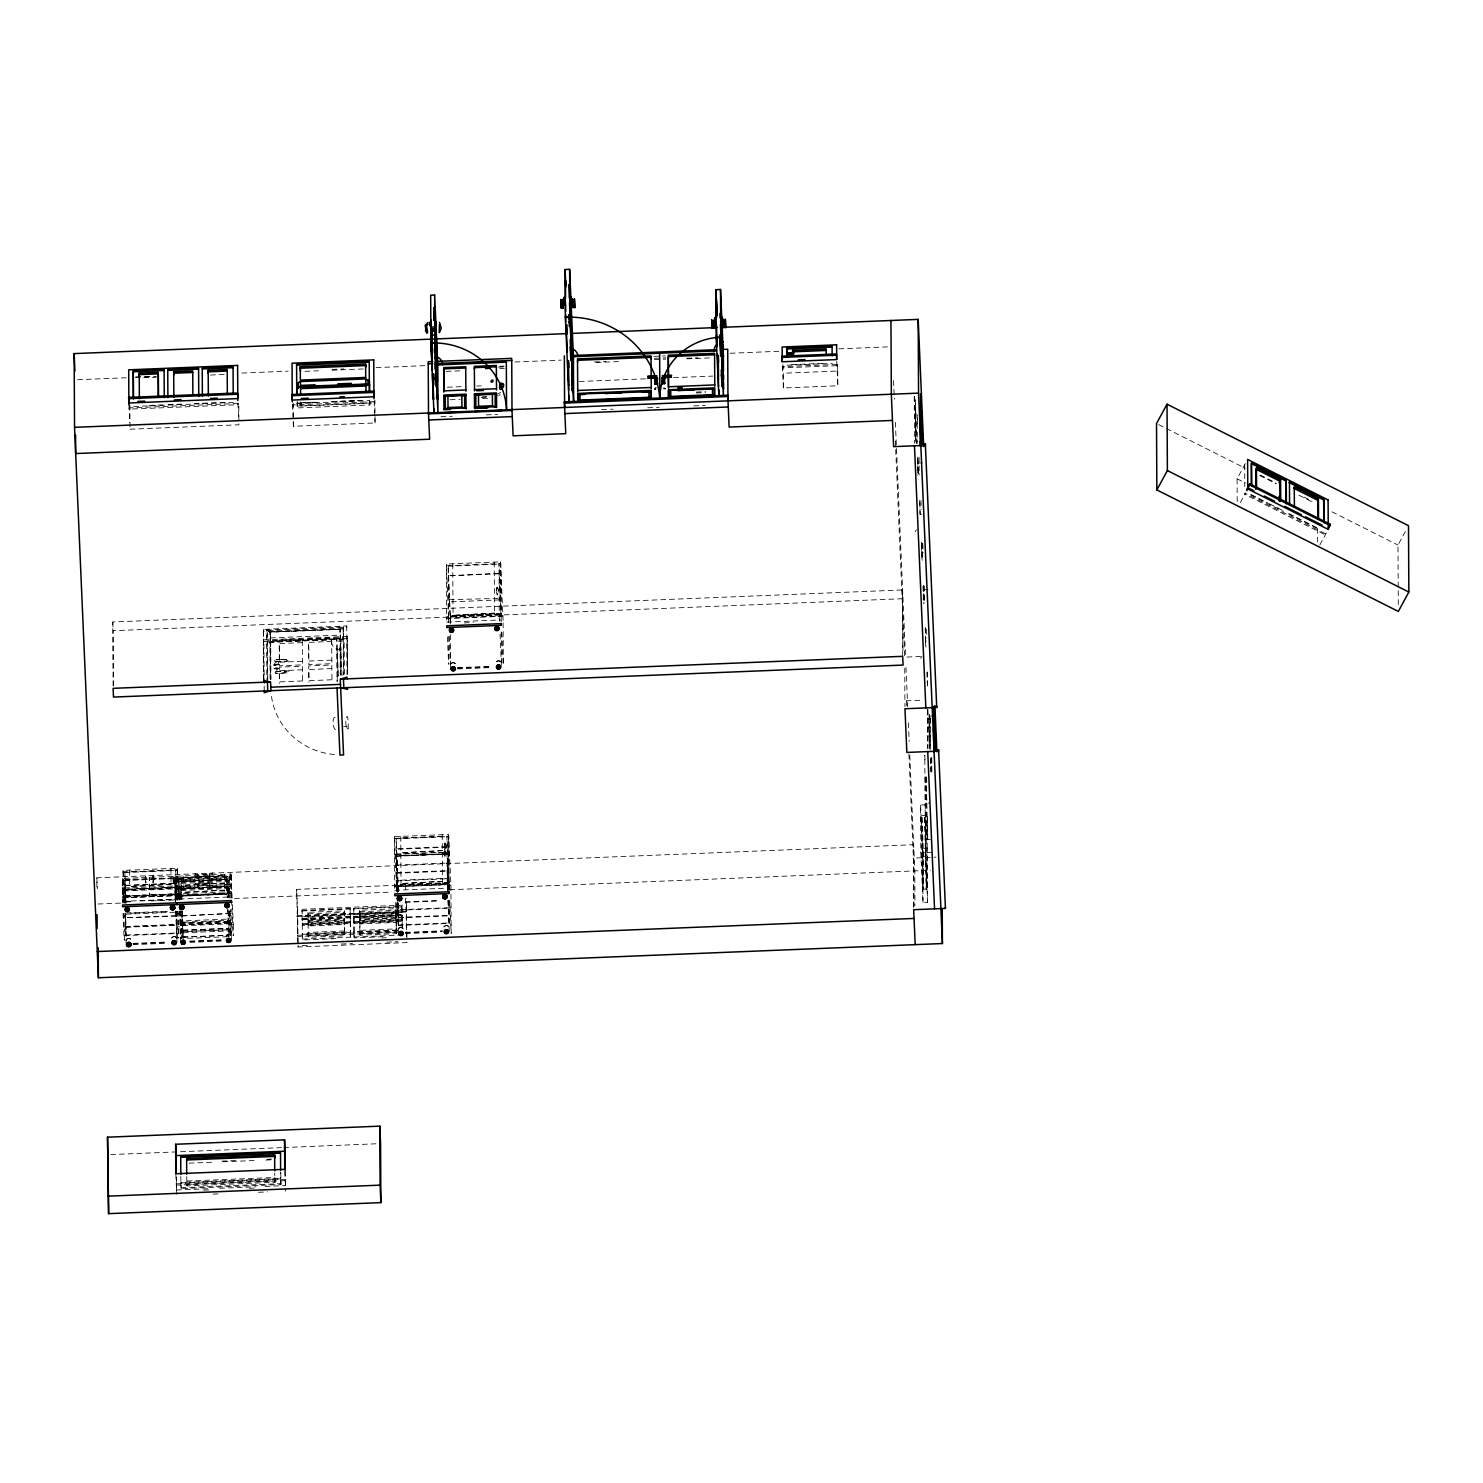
<?xml version="1.0" encoding="UTF-8"?>
<svg xmlns="http://www.w3.org/2000/svg" width="1483" height="1483" viewBox="0 0 1483 1483"><rect width="100%" height="100%" fill="white"/><g stroke="black" fill="none" stroke-linecap="round" stroke-linejoin="round"><path stroke-width="0.75" stroke-dasharray="5 3.75" d="M348.227 728.728C348.505 703.906 343.759 724.056 346.855 727.356M173.066 876.861C179.054 880.642 169.173 885.889 174.16 876.805M173.085 881.477L174.086 880.958L173.771 883.887M496.434 587.342C502.422 591.142 492.541 596.388 497.509 587.305M496.453 591.977C498.51 600.837 496.342 587.991 496.99 588.195M444.344 843.104C450.35 846.886 440.451 852.132 445.438 843.048M444.362 847.72L444.9 843.957M444.381 850.741C450.35 854.301 440.581 859.955 445.475 850.704M444.418 855.357L445.456 854.56M273.892 664.625C287.702 662.604 267.885 668.091 275.801 664.199M273.91 665.051L278.415 664.773M274.967 661.399C286.052 661.529 267.515 668.963 276.987 661.362M275.226 664.495L278.359 664.44M274.04 668.889C279.546 665.07 277.97 671.873 274.058 668.555M275.393 668.833L277.21 668.759L276.45 672.114L275.393 668.833L277.21 668.796M275.449 671.929C309.113 667.795 267.978 677.694 276.264 671.577M277.395 671.706L276.431 671.577L286.961 671.28M663.624 387.842L665.441 388.75M1237.193 501.495L1237.082 478.805L1245.498 463.308M1240.381 502.496L1245.646 492.801M1319.833 544.928L1327.322 531.136M1398.284 604.563L1397.987 545.058L1405.346 531.489M500.624 392.42L498.344 393.737M915.122 531.674L916.346 529.82M920.609 658.359L921.833 656.506M145.186 879.085L145.501 876.027L145.89 883.108L145.074 876.62L145.872 878.956M152.712 878.789L153.027 875.73L153.62 878.752M152.73 882.719L153.509 876.156L153.639 882.682M173.363 883.72L173.4 877.732L174.03 881.013M197.536 874.358L198.296 879.827L197.925 874.154M197.832 877.176L198.5 877.046M197.536 884.035L198.11 886.945L198.37 884.072M210.123 876.583C208.899 866.294 209.9 886.649 209.678 876.713M209.214 883.627L209.715 886.463L209.993 883.59M445.363 844.049L445.048 850.148M444.548 851.798L445.085 857.786L445.401 851.705M339.106 651.241L340.793 649.776L339.273 648.145M343.815 674.95L343.574 626.975L340.46 629.274L269.85 632.129L266.606 630.09L266.866 680.363M445.252 846.96L444.585 850.037M173.196 880.995L174.178 881.421M500.605 394.83L498.492 395.219M663.457 388.657L665.478 388.472M344.093 639.21L267.144 642.324L344.093 639.21L344.297 675.766M275.968 661.678C307.241 661.993 267.014 656.635 275.819 661.64M287.016 672.856L276.487 673.467M182.798 937.923L183.836 938.016M228.178 936.088L229.216 936.181M348.023 728.932L346.948 728.765M654.392 388.954L656.227 388.972M343.648 726.67L346.818 726.448L346.874 727.708M654.411 389.195L655.634 388.806M275.986 661.678L286.516 661.066M135.713 376.904L142.331 376.626M144.537 376.552L151.136 376.274M77.598 379.722L126.185 377.757M135.454 377.368L142.387 377.09M144.704 376.997L156.271 376.534M241.877 373.067L288.165 371.176M332.118 369.397L343.685 368.933M376.089 367.617L426.993 365.559M514.916 361.982L561.204 360.109M653.743 356.365L665.329 355.883M730.118 353.269L778.705 351.286M838.859 348.857L887.446 346.892M143.629 377.739L156.345 377.22M210.493 375.032L225.305 374.42M304.997 371.325L318.511 370.769M332.025 370.231L363.576 368.952M654.337 358.33L665.848 357.866M594.479 361.982L605.991 361.518M654.355 359.553L665.867 359.09M686.592 358.256L698.104 357.792M499.678 366.282L504.22 366.097M596.092 362.501L621.358 361.481M686.981 358.83L712.433 357.792M498.473 367.117L505.24 366.857M499.771 368.544L504.313 368.359M446.068 371.399L461.473 370.769M791.533 364.633L823.306 363.335M787.028 365.244L832.408 363.409M579.278 381.502L646.013 378.795M673.616 377.683L712.73 376.089M837.747 371.028L837.821 385.765L783.376 387.99L783.284 373.234L837.747 371.028L837.357 362.297M447.403 387.23L463.197 386.581M476.729 386.025L481.252 385.858M149.079 405.415L164.502 404.803M168.135 404.655L181.352 404.118M194.588 403.58L198.982 403.395M202.615 403.246L226.862 402.264M133.655 406.49L164.52 405.23M168.154 405.081L199 403.839M202.633 403.691L233.498 402.431M314.229 402.227L300.715 402.783L300.845 406.045L366.19 403.395L366.06 400.132M332.248 401.504L359.294 400.391M317.436 402.282L297.026 403.116L297.23 407.918L369.842 404.97L369.805 400.577M331.061 401.726L362.816 400.447M297.045 403.543L369.638 400.614M482.364 396.832L486.665 396.665M481.196 397.388L490.039 397.036M450.091 399.761L460.027 399.353M482.642 398.426L488.611 398.186M696.25 392.105L705.63 391.568M696.417 392.976L705.667 392.606M601.635 409.642L613.146 409.178M647.7 407.769L659.212 407.306M693.747 405.897L705.259 405.434M130.003 429.217L238.911 424.805L238.8 402.69M440.933 416.723L452.278 416.26M486.313 414.888L497.658 414.424M292.448 404.451L293.393 426.288L375.069 422.97L374.939 399.928M922.593 462.9L918.051 463.085L918.107 474.504M921.814 514.267L919.998 514.341L919.923 500.791M500.587 561.853L500.939 616.372L446.624 618.615L446.402 564.059L500.587 561.853L503.089 620.58M448.163 566.191L498.992 564.133M499.104 573.736L448.274 575.812L499.104 573.254L501.198 621.878M449.256 599.651L500.123 598.409L500.16 599.855L449.349 601.913L449.256 599.799L449.349 601.876M113.116 686.054L112.782 621.97L902.35 589.956L903.017 653.632M928.08 589.585L923.538 589.771L923.612 603.47M501.143 613.517L450.331 615.593L450.387 623.268M450.331 616.075L501.143 614.018M450.35 616.372L501.18 614.314M500.865 614.629L446.68 616.835L446.828 623.175M113.431 685.628L113.153 630.72L902.721 598.706M448.645 622.786L448.626 618.189L450.424 618.114L448.163 565.709L448.441 618.541M503.071 615.983L501.254 616.057L498.992 563.633L499.27 616.483M263.696 680.493L263.436 629.367L346.744 625.974L346.818 627.735L263.511 631.109L263.77 682.236M446.772 622.119L501.235 619.913M266.606 630.09L343.574 626.975M464.235 622.897L473.466 622.508M267.403 682.087L267.144 631.943L343.203 628.866L343.574 637.597L267.515 640.675L267.719 679.418M270.555 637.912L340.256 635.095L340.46 675.414M264.178 683.83L263.881 639.84L347.189 636.467L347.467 673.783M347.282 638.209L263.955 641.583L263.881 639.84M270.907 679.492L270.703 641.416L340.404 638.58M302.384 642.621L279.342 643.566L279.453 665.811L302.513 664.866L302.235 639.043L279.175 639.989L279.305 662.234L302.347 661.288M331.803 641.435L308.742 642.38L308.853 664.625L331.914 663.68L331.636 637.857L308.594 638.784L308.705 661.029L331.747 660.102M338.143 641.138L342.684 640.953M925.689 645.476L925.485 641.027L927.301 640.953M302.532 669.797L279.471 670.724L279.546 683.366M331.932 668.592L308.89 669.537L308.946 682.18M457.524 667.665L492.189 666.256M457.524 668.147L492.189 666.738M457.561 668.944L492.208 667.535M302.458 680.957L279.397 681.883L279.323 667.146L302.384 666.201L302.606 682.44M331.858 679.77L308.798 680.697L308.724 665.941L331.784 665.014L332.007 681.235M906.966 657.043L920.572 656.487M926.838 672.188L927.524 687.778L929.322 687.704M906.576 700.81L906.78 705.445L906.576 700.81L922.463 700.18M335.659 729.432C332.971 729.636 331.543 716.419 335.418 717.346M933.919 715.955L929.378 716.141L929.544 747.784M927.542 902.294L925.392 852.799L925.132 804.861L920.591 805.047L920.85 852.966L923.001 902.48L927.542 902.294L927.283 854.375L925.058 803.211L929.6 803.026M449.052 884.591L394.608 886.797L394.404 836.653L448.589 834.466L450.925 885.091L451.184 933.511L449.738 900.144M394.348 838.377L448.811 836.171L449.071 890.338M396.165 838.785L446.995 836.727M447.106 847.201L396.295 849.258L398.13 891.672M394.497 854.282L448.682 852.076L448.756 853.837L394.571 856.099L394.497 854.282L448.682 852.15L448.756 853.911M396.258 856.247L447.087 854.189M177.311 868.222L177.608 887.613L123.163 889.819L123.126 870.41L177.311 868.222L178.794 899.996M123.07 872.134L177.515 869.909L123.2 872.152M926.152 777.185L927.728 839.471L930.453 839.359M124.887 872.542L175.717 870.484M396.369 865.108L447.199 863.05L448.367 890.338M96.914 887.019L96.858 877.806L913.658 844.698L913.991 906.91M195.218 874.636L195.181 873.598L195.218 874.655L212.273 873.95L212.236 872.912L212.273 873.95M230.94 874.006L231.107 893.378L122.477 897.79L122.385 880.161L231.144 875.712L231.237 893.415L122.347 897.827L122.31 878.418L230.94 874.006L231.014 875.767M195.2 876.379L212.254 875.712M183.15 877.825L224.6 875.619L183.113 877.306L183.15 878.566M124.071 880.55L174.883 878.492L175.272 887.223L124.442 889.281L175.791 887.205L176.366 900.107M178.516 878.344L229.346 876.286M228.16 876.62L228.178 878.956L179.703 880.921L179.703 878.585L228.16 876.62L228.975 897.345M176.774 879.734L230.959 877.454L231.033 879.271M181.111 879.827L226.862 877.973M176.848 881.477L231.033 879.197M396.406 872.727L447.236 870.669L448.107 890.764M396.424 873.227L447.236 871.17M181.13 882.163L226.862 880.309M176.514 899.05L175.847 883.201L125.017 885.277L125.962 907.207M920.85 852.966L925.392 852.799M931.75 852.54L927.209 852.725L927.023 818.486M181.13 883.349L226.88 881.495M125.017 885.759L175.847 883.201M195.218 883.33L212.31 883.034L195.274 884.387L195.218 883.33L195.274 884.387M923.001 902.48L922.741 854.56L927.283 854.375M921.184 856.358L925.726 856.173L925.503 815.502L920.98 815.687L922.611 889.262L927.153 889.077L926.931 848.406L922.389 848.591L922.611 889.262M176.811 886.815L230.996 884.554L231.07 886.371L176.885 888.558M179.74 888.002L228.215 886.037L228.178 880.123L179.721 882.088L180.24 899.495M913.658 907.448L913.398 858.082L936.088 857.155M176.885 888.484L231.07 886.296M124.183 890.894L175.013 888.836M181.167 889.262L226.899 887.409M396.462 880.846L447.273 878.789M181.167 890.449L226.918 888.595M448.997 882.626L398.167 884.684L398.241 892.395M448.848 882.811L394.663 884.999L394.83 892.043M125.907 896.214L176.737 894.156M405.601 898.476L407.009 942.576L298.102 946.988L296.637 889.374L448.997 883.126M125.944 896.511L176.774 894.453M398.204 885.481L449.034 883.423M124.146 897.271L174.975 895.213L175.254 901.831M178.609 895.065L229.42 893.007L229.624 897.938M396.424 886.222L447.236 884.165L447.532 890.801M394.738 886.741L448.923 884.554L448.589 834.466M176.848 896.195L178.664 896.121M181.871 899.254L181.056 878.529L181.204 896.14L226.936 894.138L226.806 876.675L227.696 897.363M396.424 886.723L396.165 838.303L398.278 887.223L396.48 887.297L396.499 891.913M449.108 885.166L450.925 885.091M181.204 896.14L226.936 894.286M122.496 901.33L176.94 899.124M179.221 899.032L231.404 896.918M394.756 890.282L449.201 888.076M125.944 901.46L130.56 901.275M139.81 900.904L176.755 899.402M130.56 901.775L125.944 901.961L124.998 879.53L175.81 877.973M151.359 900.923L176.774 899.903M98.008 904.018L125.777 902.887M234.518 898.494L391.864 892.099M449.701 889.763L930.675 870.261M125.999 912.935L167.579 911.248M130.615 913.231L167.579 911.748M405.193 901.868L439.858 900.459M405.193 902.35L439.858 900.941M126.036 914.214L176.866 912.156M124.294 916.031L126.111 915.956M176.94 913.899L178.757 913.825M302.05 910.525L350.136 908.56L350.414 914.677L302.31 916.642L302.05 910.525L302.439 939.981L302.161 933.864L350.266 931.917L350.526 938.035L350.377 913.806L302.272 915.753M401.93 914.77L353.844 916.716L353.77 908.412L401.874 906.465L402.19 920.461L354.085 922.407L402.153 920.554M176.514 916.142L125.684 917.717L176.514 915.66L176.903 924.891L126.074 926.949M302.069 910.951L350.173 909.005M353.788 908.857L401.893 906.91M308.075 922.686L344.39 921.221L344.594 935.81L308.279 937.275L307.963 912.305L344.278 910.84L344.482 915.641L308.001 916.976L308.223 925.967L344.519 924.502L344.278 910.84M359.794 916.42L359.702 910.21L395.998 908.745L396.239 918.218L359.943 919.682L359.85 913.491M449.127 907.707L398.315 909.765L398.019 903.073M308.038 913.843L344.334 912.379L344.501 920.313L308.204 921.796M359.776 911.748L396.072 910.265M398.315 910.247L449.127 908.189L448.848 900.997M297.916 942.632L297.768 915.586L406.676 911.174L406.101 898.068M402.097 911.711L354.011 913.658L354.159 937.886L386.229 936.589M296.767 916.42L405.675 912.008M402.134 912.583L354.048 914.529L353.77 908.412M396.221 913.547L359.72 914.881L359.961 923.872L396.258 922.407M302.106 918.83L350.21 916.865L350.136 908.56M302.087 919.367L350.192 917.421L350.285 932.362L302.18 934.309M180.537 924.743L231.348 922.686M302.106 919.812L350.21 917.847M353.844 917.699L401.949 915.753M126.111 927.246L176.922 925.188M180.555 925.04L231.385 922.964M308.13 920.257L344.445 918.793M359.868 918.162L396.165 916.698M230.069 923.816L230.106 929.73L181.649 931.695L181.612 925.781L230.069 923.816L229.476 910.024M308.019 921.165L344.316 919.682L344.594 935.81M396.054 917.588L359.757 919.071L359.868 931.899M398.352 917.384L449.164 915.326M124.424 940.129L124.368 929.062L126.185 928.988L125.499 913.417M177.07 937.979L176.996 926.931L180.629 926.782L179.962 911.211M232.405 904.63L233.276 924.651L231.459 924.725L230.792 909.153M359.813 920.591L396.109 919.126M302.31 923.631L350.414 921.684M354.048 921.536L402.153 919.571M350.451 922.556L302.347 924.502L350.414 922.667M182.947 930.175L228.679 928.321M182.947 930.323L228.679 928.469M397.444 930.453L353.918 932.214L353.825 917.273L401.93 915.326L402.19 921.444L354.085 923.39L353.825 916.29L401.912 914.344L402.19 920.461M182.947 931.509L228.697 929.656M126.111 935.05L176.94 932.992M180.481 910.988L181.686 938.572L181.649 932.863L230.106 930.898L229.216 910.21M398.389 925.003L449.219 922.945M182.984 937.052L228.716 935.198M182.984 937.2L228.716 935.347M344.371 930.99L308.075 932.473L308.279 937.275M187.618 938.331L228.771 936.663L228.642 919.052L182.891 920.906L183.039 938.517L181.834 910.933M397.425 930.008L353.899 931.769L354.159 937.886M297.638 935.272L397.463 931.231M308.223 935.736L344.519 934.271M359.943 933.641L396.258 932.177M133.099 943.373L167.746 941.965M189.861 941.075L224.508 939.666M397.481 932.455L297.638 936.514L297.508 909.468L406.398 905.056L406.805 936.978M405.36 932.344L442.323 930.842M133.099 943.874L167.746 942.465M189.861 941.575L224.508 940.166M405.36 932.826L442.323 931.324M396.313 933.697L396.109 928.896L359.813 930.379L360.017 935.18L396.313 933.697L395.998 908.745M133.136 944.652L167.783 943.244M189.898 942.354L224.545 940.945M405.397 933.623L440.043 932.214M302.402 939.11L350.489 937.163M354.122 937.015L402.227 935.069M304.719 939.888L339.088 938.498M381.854 937.998L386.396 937.812M307.166 945.394L298.083 945.765L298.102 946.988M341.201 944.022L352.546 943.559M386.581 942.187L397.926 941.724M110.613 1154.571L281.344 1147.638M283.661 1147.545L375.959 1143.801M221.801 1161.115L237.688 1160.485M267.181 1159.28L271.723 1159.094M189.083 1163.173L211.661 1162.264M222.951 1161.801L256.8 1160.429M265.828 1160.058L272.612 1159.78M180.852 1182.915L280.676 1178.855L280.639 1171.978M176.31 1183.879L285.199 1179.467M186.877 1184.342L274.911 1180.783M285.218 1180.69L176.31 1185.121L176.273 1177.354M274.985 1182.303L274.781 1177.502L186.747 1181.08L186.951 1185.881L274.985 1182.303L274.744 1172.979M181.056 1187.716L280.899 1183.656M280.936 1184.546L280.658 1178.429L180.833 1182.47L181.093 1188.587L280.936 1184.546L280.825 1170.754M176.57 1189.996L210.605 1188.625M219.669 1188.254L255.984 1186.789M265.049 1186.419L285.478 1185.584M203.801 1190.126L210.605 1189.848M249.181 1188.291L255.984 1188.013M213.07 1194.13L219.873 1193.852M258.45 1192.276L267.515 1191.924M656.246 387.601L655.189 387.434M1260.179 474.986L1276.27 483.087M1304.039 497.065L1312.084 501.106M1158.575 424.601L1245.257 468.22M1259.697 475.487L1276.214 483.792M1298.923 495.211L1313.363 502.477M1331.938 511.82L1397.987 545.058M1237.082 478.805L1245.331 482.957M1251.059 494.562L1267.353 502.756M1269.392 503.775L1283.648 510.949M1288.894 513.6L1319.444 528.949M1250.855 494.951L1283.425 511.338M1288.69 513.989L1319.221 529.338M496.527 588.343L496.657 591.142M445.475 846.849L444.529 847.294L445.456 847.683M445.512 854.505L444.511 854.875M917.625 423.675L917.236 414.777L917.217 441.971M920.943 500.383L921.332 509.281M922.815 543.686L923.205 552.584M926.523 629.293L926.912 638.191M930.582 722.684L930.286 716.104L930.471 750.009M929.396 714.509L930.805 749.063M917.124 443.769L915.308 399.743L915.53 443.102M917.866 458.562L918.552 474.393M919.59 500.438L920.257 516.01M921.481 542.259L922.278 560.352M923.353 585.247L924.131 603.34M925.207 628.217L925.948 647.144M917.643 459.897L918.311 475.487M921.351 545.503L922.018 561.093M923.13 586.582L923.798 602.172M930.601 758.981L931.176 772.142M914.307 396.48L916.29 443.547M927.857 709.226L929.526 748.989M926.56 776.851L926.838 783.432M925.003 759.778L924.799 755.273L925.058 803.211M925.781 777.778L926.856 802.544M925.652 776.888L926.819 839.508M925.726 856.173L927.153 889.077M920.591 805.047L922.741 854.56M893.545 380.612L894.36 399.112M895.361 422.247L905.483 655.82M905.983 667.387L907.689 706.705M908.375 722.888L909.19 741.389M909.783 755.273L914.789 870.91L914.974 905.464M895.324 441.007L904.686 657.136M908.894 754.013L913.398 858.082M836.764 361.481L837.821 385.765M782.913 364.503L783.284 373.234M782.431 366.134L783.376 387.99M664.885 388.045L664.959 389.343M655.097 388.435L655.152 389.751M501.773 632.37L503.145 664.273M499.456 621.043L499.252 616.001L448.441 618.059L448.645 623.101M500.049 634.131L501.439 666.627M448.274 575.311L450.369 623.935M446.402 564.059L446.476 565.802M448.626 618.189L446.346 565.764L500.791 563.559L501.217 621.21M449.219 636.188L450.61 668.685M447.421 636.856L448.608 664.199M449.293 889.819L446.995 836.245L447.236 884.665M448.96 889.615L447.106 846.719L396.295 848.777L398.223 893.415M448.608 889.522L447.087 853.689L396.258 855.747L397.537 891.895M448.496 900.181L449.164 915.808L398.352 917.866L397.666 901.757M447.755 889.948L447.273 878.288L396.462 880.364L396.943 892.006M448.237 900.626L449.219 923.427L398.389 925.485L397.425 902.684M447.903 900.125L449.275 931.361M442.249 836.431L400.781 838.117M442.342 854.134L400.873 855.821M405.73 889.337L405.545 884.962L405.563 889.466M396.369 865.609L397.537 892.395M394.404 836.653L396.61 891.172M397.092 901.701L398.445 933.419M374.124 401.133L375.069 422.97M395.275 902.368L396.721 935.717M369.619 400.169L369.842 404.97M359.702 910.21L359.906 915.03M340.868 638.876L341.053 674.821M341.998 675.599L340.015 629.849L340.256 674.654M338.384 675.747L336.771 638.728L336.993 681.29M337.401 676.174L337.104 649.498L338.087 676.137M307.963 912.305L308.186 917.124M296.637 889.374L297.768 915.586M270.703 641.416L270.314 632.666L270.759 678.232M270.258 641.75L270.444 679.492M267.144 631.943L267.515 640.675M263.436 629.367L263.511 631.109M284.81 1171.533L285.663 1191.183M237.966 402.968L238.726 420.43M231.144 875.712L232.312 902.406M231.237 893.415L231.441 897.864M231.533 900.088L233.072 935.662M231.107 893.378L231.033 891.635L122.403 896.047L122.57 903.073M230.31 898.031L229.346 875.786L229.439 893.489M230.199 910.673L231.459 940.185M228.215 886.037L228.716 897.53M228.438 897.53L228.215 887.223L179.758 889.188L179.981 899.495M229.049 911.322L230.143 936.607L230.106 930.898M228.289 911.155L228.697 920.35M226.806 879.011L227.603 897.4M228.16 909.821L228.716 923.872M226.843 886.092L227.344 897.586M227.585 909.079L228.771 936.663M224.619 879.512L183.132 881.18M224.656 886.593L183.169 888.28M182.409 911.674L182.965 925.726M181.111 887.946L181.612 899.439M182.112 910.951L183.002 932.807M181.148 894.824L181.352 899.439M179.703 878.585L180.5 899.31M181.019 911.989L181.612 925.781M180.741 910.988L181.649 932.863M179.48 900.088L178.516 877.862L178.609 895.547M179.276 911.007L180.629 942.261M178.09 898.531L177.404 885.833L123.219 888.039L123.738 902.925M176.829 877.955L176.755 876.212L176.922 895.584L176.848 893.841L125.907 895.732L125.981 903.147M177.663 900.162L176.496 876.231L176.792 898.883M178.145 911.285L178.868 937.905M176.978 900.07L175.717 869.983L175.81 887.687M177.459 911.192L178.627 937.886M175.847 900.237L174.883 877.992L174.975 895.695M176.329 911.359L176.996 926.931M175.587 901.738L175.013 888.354L124.183 890.412L124.757 903.796M175.976 911.174L176.94 933.493L126.111 935.551L125.147 913.231M175.643 911.155L176.996 942.391M175.81 1173.757L176.755 1194.371M149.616 879.067L149.542 877.306L149.709 896.677L149.357 894.953M128.965 404.933L129.725 422.674M149.338 879.067L149.264 877.324L149.431 896.696M125.554 902.85L124.887 872.06L126.018 898.272L124.201 898.327L124.22 902.758M112.782 621.97L113.153 630.72M125.017 902.294L124.053 880.068L124.146 897.753M123.126 870.41L124.35 902.202M124.832 913.213L126.185 944.467M122.31 878.418L123.219 902.368M123.701 913.491L124.368 929.062M123.015 913.398L124.164 940.092M96.858 877.806L97.34 888.725M212.291 882.645L212.329 883.701M500.16 599.818L500.068 597.63M1317.608 528.374L1317.683 541.999M1244.663 464.865L1244.775 486.609M931.769 758.054L931.843 773.885M931.176 757.312L931.25 773.273M930.861 758.091L930.935 773.922M929.062 714.639L929.248 748.878M927.431 671.947L927.524 687.778M927.672 710.135L927.876 748.934M927.505 709.134L927.709 748.062M927.598 816.873L927.728 839.471M925.411 627.476L925.485 641.027M924.576 586.007L924.651 601.82M925.244 777.222L925.392 806.585M923.205 586.063L923.297 601.876M922.574 543.779L922.648 559.61M921.925 543L922.018 558.831M919.071 457.061L919.163 475.153M917.699 457.116L917.81 475.209M915.678 410.383L915.845 442.027M914.214 396.48L914.622 443.139M904.741 668.351L904.945 706.501M902.35 589.956L902.684 656.32M503.108 622.879L503.33 664.236M501.235 631.906L501.439 662.567M494.228 562.113L494.506 614.889M452.76 563.8L453.038 616.576M450.461 634.761L450.61 664.625M448.719 636.578L448.867 664.143M449.089 901.071L449.256 927.227M442.231 834.725L442.49 883.071M402.19 921.444L402.227 929.73M401.874 906.465L402.19 928.84M400.762 836.393L401.022 884.739M398.278 887.223L398.315 891.839M398.371 903.369L398.501 928.729A2.725 2.632 -0.3 0 1 403.32 928.451M398.278 903.128L398.445 929.285M396.554 903.444L396.702 931.102M359.887 922.333L360.017 935.18M347.189 636.467L347.393 674.246M346.744 625.974L347.003 674.876M343.203 628.866L343.426 674.45M340.719 674.617L340.46 629.274L269.85 632.129L270.128 681.976M337.234 676.656L337.271 682.977M300.827 402.004L300.845 406.045M297.193 401.337L297.23 407.918M293.263 403.246L293.356 419.374M293.356 421.673L293.393 426.288M285.162 1170.773L285.478 1186.808M264.196 686.054L264.234 692.709M233.276 924.651L233.332 935.699M231.459 936.236L231.348 922.185L180.518 924.243L180.629 938.313M229.717 884.535L178.887 886.593M230.069 922.63L230.05 920.294L181.593 922.259L181.612 924.595M224.582 874.266L224.674 891.895M186.728 1176.557L186.951 1185.881M183.113 875.952L183.206 893.582M180.815 1176.464L181.093 1188.587M176.996 938.461L176.903 924.391L126.074 926.449L126.185 940.519M176.496 1176.946L176.57 1191.22M170.953 868.463L171.046 886.092M129.874 404.896L130.003 427.011M129.484 870.15L129.577 887.779M443.973 927.097A2.725 2.632 -0.3 0 1 448.7 926.912M443.973 926.801A2.725 2.632 -0.3 0 1 448.7 926.615M398.612 928.933A2.725 2.632 -0.3 0 1 403.32 928.747M496.564 661.863A2.725 2.632 -0.3 0 1 500.42 661.696M496.564 661.566A2.725 2.632 -0.3 0 1 500.865 661.937M451.184 663.698A2.725 2.632 -0.3 0 1 455.04 663.531M451.184 663.402A2.725 2.632 -0.3 0 1 455.485 663.772M226.176 935.921A2.725 2.632 -0.3 0 1 231.181 936.366M225.917 936.274A2.725 2.632 -0.3 0 1 231.181 936.07M180.796 937.775A2.725 2.632 -0.3 0 1 185.801 938.201M180.537 938.109A2.725 2.632 -0.3 0 1 185.801 937.905M171.713 938.127A2.725 2.632 -0.3 0 1 176.44 937.942M171.713 937.849A2.725 2.632 -0.3 0 1 176.737 938.276M126.333 939.981A2.725 2.632 -0.3 0 1 131.06 939.777M126.333 939.684A2.725 2.632 -0.3 0 1 131.357 940.111M340.793 649.776A9.083 8.75 -0.3 0 1 331.339 641.416M334.435 754.513A69.757 67.161 -0.3 0 1 271.296 694.823M924.78 600.189A9.083 8.75 -0.3 0 1 923.112 599.354M919.293 473.503A9.083 8.75 -0.3 0 1 917.625 472.669M274.17 668.666L278.544 668.592L274.17 668.666M836.95 364.447L782.486 366.653L782.505 367.895L836.95 365.671L836.95 364.447M238.04 403.487L129.132 407.899L129.132 409.123L238.04 404.711L238.04 403.487M374.198 401.652L292.503 404.97L292.522 406.194L374.198 402.875L374.198 401.652M494.506 613.165L453.057 615.371L494.506 613.165M442.323 850.612L400.873 852.818L442.323 850.612M171.046 884.369L129.596 886.574L171.046 884.369M224.637 883.089L183.188 885.295L224.637 883.089M224.674 890.171L183.225 892.377L224.674 890.171M442.49 881.347L401.04 883.553L442.49 881.347M230.977 913.454L180.147 915.993L230.977 913.454M228.642 921.24L182.91 923.093L228.642 921.369M350.192 916.438L302.087 918.385L302.365 925.485L350.451 923.538L350.192 916.438M286.46 659.472L275.912 659.75L286.46 659.49M1325.283 533.62L1244.812 493.135L1244.812 494.358L1325.301 534.844L1325.283 533.62M926.022 848.443L924.595 815.539L926.245 889.114L926.022 848.443M923.297 848.554L921.87 815.65L923.52 889.225L923.297 848.554"/><path stroke-width="1.5" d="M435.798 325.926L435.724 324.239L435.78 325.852M430.941 319.772L431.09 327.669M435.075 327.483L434.982 320.291M430.33 324.091L430.237 321.959M435.705 321.867L435.78 323.869L435.687 321.737M428.012 322.478L425.158 325.389L426.603 333.082L427.642 332.859L426.566 325.741L428.086 324.128M432.22 336.808L432.257 370.194L431.331 348.931M435.279 368.377L436.058 364.985M436.558 397.796L437.281 382.855L435.668 366.153M439.228 332.34L439.45 324.758M435.205 355.364L436.002 353.436L436.243 370.027L435.316 348.783M433.574 379.259L432.776 381.187L432.739 374.254M436.484 384.783L437.281 382.855M721.924 385.84L722.944 383.782M1167.028 404.192L1156.518 423.563L1156.851 489.928L1398.321 611.422L1408.85 592.051L1408.498 525.686L1167.028 404.192L1167.381 470.556L1156.851 489.928M1246.832 489.409L1249.854 483.829L1330.344 524.315L1328.323 529.264M1246.832 490.632L1249.854 483.829M1279.013 482.754L1280.589 479.843L1256.453 467.701L1256.564 488.037M1328.323 528.041L1330.344 524.315M656.524 381.446L655.338 381.446L656.728 381.465M580.001 400.095L578.426 401.652L578.389 394.608L579.983 393.94L650.629 391.679L650.666 398.723L648.979 397.296L580.001 400.095L579.983 393.94M670.761 396.406L669.167 397.963L669.13 390.937L670.724 390.27L714.157 389.102L714.194 396.146L712.507 394.719L670.761 396.406L670.724 390.27M655.597 377.776L647.756 378.165L656.821 377.757L655.653 377.868M720.923 343.148L722.796 341.906L720.738 340.96M365.912 384.116L300.567 386.377L296.952 388.249L296.73 383.43L300.363 381.576L365.708 378.925L365.912 384.116L369.545 385.302L369.341 380.501L365.708 379.314L365.615 364.058L300.289 366.69L300.345 380.093L365.689 377.442M447.996 407.547L447.94 395.998L445.252 396.239L445.326 409.271L447.996 407.547L461.917 406.972L464.68 408.474L464.605 395.46L461.843 395.423L461.917 406.972M478.564 406.305L478.508 394.756L475.821 394.997L475.876 408.029L478.564 406.305L492.467 405.749L495.229 407.232L495.174 394.218L492.412 394.181L492.467 405.749M493.153 380.13C490.465 379.444 490.187 383.763 493.005 381.576M663.42 377.368L671.577 377.201L663.068 377.609M569.639 269.35L569.898 317.269L565.357 317.455L565.097 269.535L569.639 269.35L573.42 356.717L573.661 402.356M434.667 295.043L430.682 295.21L430.941 343.259L434.927 343.092L434.667 295.043L437.707 364.929L437.948 412.997L434.927 343.092M718.829 389.621L718.866 396.48L716.233 337.605L715.974 289.667L720.516 289.482L723.444 356.754M564.096 304.96L564.003 302.513L565.357 302.458L565.468 304.905L564.096 304.96L563.966 297.471L565.338 297.416M569.88 297.23L571.233 297.175L571.363 304.664L570.01 304.719L569.898 302.272L571.289 302.198L571.363 304.664M569.973 299.677L571.344 299.622M433.333 328.892L434.723 328.837M714.991 325.092L714.88 322.645L716.233 322.59L716.345 325.037L714.991 325.092L714.862 317.603L716.215 317.547M720.757 317.362L722.11 317.306L722.221 319.753L722.24 324.796L720.886 324.851L722.11 317.306M432.183 356.421L431.238 330.987L435.223 330.839L435.205 326.612M720.868 319.809L722.184 320.068M942.224 908.968L942.409 943.54L98.397 977.76L74.539 427.345L74.15 353.603L567.007 333.619M571.622 333.434L717.401 327.521M722.036 327.335L918.181 319.383L923.687 446.587M716.233 337.605L720.775 337.42L720.516 289.482M434.612 358.385L436.002 358.33L435.427 340.052M164.131 370.49L133.285 371.751L133.433 398.983M167.764 370.342L198.629 369.1M202.263 368.952L233.109 367.71M296.637 365.133L369.248 362.186M139.383 398.742L139.198 373.104L158.255 372.326L158.366 396.443M173.863 397.351L173.678 371.714L192.734 370.935L192.864 395.053M208.362 395.942L208.158 370.305L227.214 369.545L227.344 393.644M573.55 355.475L716.196 349.691M723.092 349.413L727.708 349.228L727.968 400.855M432.721 361.555L428.216 361.741L428.513 413.868L512.006 410.476L511.709 358.367L437.244 361.37M573.42 356.717L716.363 350.915M786.75 356.921L786.694 348.06L832.074 346.225L832.167 355.957M139.254 374.643L158.31 373.864L158.421 395.776M173.733 373.234L192.809 372.474M208.232 371.844L227.288 371.065M300.345 368.229L365.689 365.578M786.731 348.95L832.111 347.096M428.253 363.854L432.776 363.669M437.281 363.483L511.746 360.462M435.983 365.003L506.315 362.149L506.574 410.216M792.682 356.198L792.645 350.303L826.216 348.931L826.253 354.845M714.621 354.752L668.332 356.624L668.499 388.212M792.719 351.823L826.291 350.47M786.954 352.954L793.757 352.676M786.954 353.751L793.757 353.473M793.776 353.918L786.972 354.177L786.694 348.06M443.88 392.124L443.769 368.896L465.773 368.006M496.397 366.764L474.393 367.654L474.449 368.989M485.46 368.544L489.853 368.377M782.042 357.403L836.505 355.197M798.114 359.906L804.917 359.627M432.999 375.218L433.518 399.613L432.61 378.35L436.595 378.202L436.521 364.429M301.475 385.358L315.082 384.801M337.772 383.875L351.378 383.337M300.641 388.639L365.986 385.988M237.595 394.237L128.687 398.649L128.669 397.407L237.577 392.995L237.855 400.521M654.893 384.078L654.819 377.72L657.358 377.609L657.414 378.925L654.874 379.036L654.893 384.078L657.451 383.967L657.358 377.609M664.625 377.331L664.699 383.671L662.159 383.782L662.085 377.423L664.625 377.331L664.681 378.628M373.735 391.16L373.735 392.402L292.058 395.701L292.058 394.478L373.735 391.16L374.013 398.686M137.938 401.411L144.741 401.133M174.252 399.947L181.056 399.668M210.549 398.464L217.352 398.204M465.829 389.973L443.825 390.863L443.714 367.636L465.718 366.746L465.884 391.234M474.467 389.621L496.471 388.731M654.837 382.762L657.395 382.651L657.451 383.967M476.71 390.789L483.31 390.53M301.327 398.482L308.13 398.204M339.885 396.906L344.427 396.74M577.684 390.474L651.204 387.489M714.732 384.913L668.444 386.785L668.277 355.197L714.565 353.325L714.787 386.34M443.88 395.924L465.959 395.034M474.449 394.682L496.527 393.792L496.62 395.887M445.252 396.239L464.605 395.46M475.821 394.997L495.174 394.218M677.768 387.842L682.384 387.656M577.74 394.459L584.636 394.181M605.305 393.347L621.396 392.698M642.065 391.864L651.259 391.493M677.768 390.418L693.951 389.751M578.389 394.608L585.155 394.348M605.472 393.514L621.284 392.884M643.844 391.957L650.629 391.679M678.139 390.567L693.896 389.936M577.74 400.799L651.259 397.815M714.787 395.238L668.499 397.11L668.462 389.732L714.75 387.86L714.825 396.295L700.68 396.684M727.782 395.257L727.782 396.48L564.43 403.098L564.411 401.874L727.782 395.257L729.117 427.067L892.469 420.43M589.715 401.189L605.509 400.54M628.088 399.631L643.882 398.983M680.437 397.5L668.536 398.167L668.499 390.789M443.918 408.807L465.996 407.918M474.486 407.584L496.564 406.676M445.326 409.271L449.627 409.086M475.876 408.029L486.628 407.584M450.591 409.419L443.955 409.697L443.843 395.053L465.922 394.163L466.033 408.789M487.777 407.918L474.523 408.455L474.412 393.811L496.49 392.921L496.601 407.547M74.539 427.345L918.552 393.125L918.181 319.383M436.224 413.053L465.718 411.866M474.801 411.495L502.033 410.402M564.875 413.59L728.246 406.972M428.791 419.986L512.284 416.593M920.999 444.307L925.355 444.121L936.718 707.465L904.964 708.744L906.855 752.437L938.609 751.139L938.609 749.916L934.253 750.101M270.814 687.204L340.515 684.367M945.431 907.17L945.431 908.412L913.676 909.691L915.178 944.634M97.248 951.548L914.047 918.44M107.536 1137.183L379.815 1126.153L380.575 1143.615L380.871 1202.62L108.611 1213.65L107.536 1137.183L108.611 1213.65M284.569 1139.852L284.717 1169.345L175.81 1173.757L175.661 1144.264L284.569 1139.852L285.033 1150.771M180.722 1157.092L280.547 1153.051M274.8 1158.167L274.652 1154.886L186.617 1158.464L186.71 1174.295M186.691 1159.984L274.726 1156.425M107.851 1196.169L380.111 1185.139L379.815 1126.153M439.413 332.581L441.267 328.077L439.487 322.386M1289.042 482.494L1323.652 499.919L1323.763 521.423M1293.547 488.092L1317.683 500.234L1317.794 518.327M1249.854 485.052L1330.344 525.557M1247.741 487.703L1253.932 490.817M1264.257 496.008L1274.583 501.198M1284.89 506.389L1301.407 514.694M1305.541 516.77L1322.039 525.075M1167.381 470.556L1408.85 592.051M721.164 337.457L720.015 335.492L720.052 342.517L721.201 343.593L721.072 334.657M569.138 315.341L570.288 317.325M434.463 349.747L435.483 351.601L435.242 335.01L431.256 335.177L431.497 351.768L432.165 335.139M425.436 329.949L425.695 331.024M426.77 330.134L426.603 329.3M430.237 322.108L430.33 324.036M722.647 322.775L722.61 321.422L722.202 322.367M714.917 320.031L714.862 317.603M564.022 299.881L563.966 297.471M713.564 320.161L713.898 328.336L713.564 320.55M723.556 320.087L723.5 319.142L723.889 327.928L723.537 320.031M564.041 302.124L564.022 302.495M725.428 321.551L725.317 319.086L725.706 327.854L725.447 321.848M714.936 323.072L714.899 321.718L714.454 322.664M711.821 322.108L711.71 319.642L712.081 328.41L711.821 322.386M938.609 749.916L945.431 908.412M934.902 705.593L936.904 751.862M922.76 444.511L920.554 393.922L920.832 445.549M934.105 706.649L936.014 750.583M922.76 445.586L920.758 399.52L920.999 445.178M935.995 751.01L934.105 707.595L934.253 750.954M934.531 727.838L935.347 748.878M920.721 419.911L921.759 445.808M933.586 729.173L934.438 748.915M918.552 393.125L942.409 943.54M920.202 441.415L920.405 445.864M914.473 445.808L925.837 707.91M927.728 751.584L934.55 908.857M836.672 359.387L836.486 353.974L782.042 356.18L782.227 361.592M792.645 350.303L792.849 355.104M722.147 322.349L722.24 324.796M723 379.222L721.016 324.944M719.996 313.543L720.182 318.011M720.478 324.684L723.037 386.581L722.907 377.646L721.943 384.783M719.978 334.695L720.701 351.452M721.906 379.259L721.498 369.693L721.517 376.33M720.015 342.072L720.645 356.198M721.424 374.439L721.961 386.637M715.974 289.667L717.068 314.581M717.031 315.898L716.363 300.308L716.456 318.363M718.235 355.531L718.532 362.223M717.012 346.577L716.493 325.129M717.494 354.177L718.458 379.407M664.699 383.671L664.644 382.354L662.104 382.466L662.159 383.782M662.085 377.423L662.141 378.74M654.819 377.72L654.874 379.036M651.167 358.849L651.093 357.329L577.591 360.313L577.647 361.833M573.254 385.283L570.121 302.551M568.731 284.606L569.324 298.305M569.528 302.866L570.028 314.285M570.214 318.845L573.291 392.661L573.161 383.708L572.197 390.863M569.898 317.269L573.569 402.338M569.305 319.123L569.101 314.563L569.175 322.367L570.325 323.461L570.195 314.526M570.195 339.681L570.677 351.23M571.659 373.679L572.178 385.32M569.138 321.941L569.342 326.501M570.232 347.041L570.825 360.74M571.697 380.705L572.104 390.418M565.097 269.535L565.802 285.626M565.764 287.016L565.468 280.176L565.561 298.213M566.895 324.721L567.285 333.694M568.452 360.61L568.768 367.691M566.228 325.444L567.248 351.842M567.637 360.35L568.712 385.469M564.411 401.874L565.746 433.685L513.118 435.817L511.969 409.605M443.769 368.896L443.825 370.231M435.223 330.839L436.169 356.254M434.352 320.365L433.815 307.648L433.87 320.328M436.595 378.202L437.522 399.446L436.391 337.086M435.298 362.482L435.483 366.727M434.408 348.802L434.593 353.065M435.687 378.239L436.058 386.729M432.054 326.779L432.35 333.527M433.518 378.313L433.796 384.69M432.906 374.087L433.351 394.571M428.476 412.997L429.625 439.209L75.67 453.557L75.577 435.112M367.895 380.556L368.099 385.358M365.615 364.058L365.763 367.321M380.111 1185.139L380.871 1202.62M347.096 678.862L347.003 677.101L340.738 679.121M347.467 687.593L347.541 689.335L341.109 687.852M343.463 679.01L343.834 687.741M337.03 688.019L339.941 755.107L343.574 754.958L340.274 679.14L902.684 656.32L903.073 665.07L113.505 697.084L113.116 688.334L270.573 681.958L270.963 690.689M300.289 366.69L300.493 371.51M300.363 381.576L300.567 386.766M298.194 383.374L298.398 388.175M292.058 394.478L292.336 402.004M270.128 681.976L263.696 680.493L263.77 682.236M270.499 690.707L264.234 692.709L264.159 690.967M267.403 682.087L267.774 690.818M208.158 370.305L208.306 373.586M173.678 371.714L173.826 374.977M176.959 902.813L177.033 904.556M175.661 1144.264L176.329 1159.687M139.198 373.104L139.328 376.385M128.669 397.407L128.965 404.933M74.15 353.603L74.91 371.084M571.307 302.031L571.326 303.014L571.233 297.175M1324.189 522.795L1324.078 499.141L1289.468 481.715L1289.58 505.388M1318.535 519.235L1318.424 498.881L1294.288 486.721L1294.381 507.075M1286.373 503.757L1286.243 480.103L1251.633 462.696L1251.763 486.35M1285.928 502.385L1285.817 480.881L1251.207 463.456L1251.318 484.978M1280.589 479.843L1280.7 500.197M1279.977 501.551L1279.866 481.196L1255.712 469.054L1255.823 489.409M1279.088 496.323L1279.106 500.846M936.718 706.242L936.718 707.465M933.845 706.446L934.105 752.122M933.678 728.153L933.789 750.973M925.355 444.121L925.373 445.363L893.6 446.643L891.339 394.218L890.949 320.495M920.276 421.487L920.405 446.346M723.352 355.012L723.444 370.991M723.537 375.014L723.556 379.592M723.5 382.41L723.537 389.25M723.166 350.637L723.407 396.295L720.775 337.179A63.584 61.211 -0.3 0 0 659.842 397.907M722.814 344.686L722.981 376.256M720.886 300.122L720.979 318.178M718.347 356.142L718.458 376.441M718.384 377.831L718.514 386.766M716.53 334.843L716.66 343.778M712.47 388.565L712.507 394.719M659.638 353.214L659.879 398.871M651.259 388.917L651.037 355.901L577.517 358.886L577.74 391.883M651.297 398.853L651.222 390.437L577.703 393.421L577.777 401.837M648.942 391.141L648.979 397.296M573.068 350.748L573.235 382.336M571.715 371.121L571.771 382.392M570.01 279.99L570.102 298.027M569.083 395.701L569.12 402.542L565.357 317.214A90.834 87.441 -0.3 0 1 659.601 396.628M568.601 362.223L568.712 382.521M568.638 383.893L568.656 390.048M565.598 304.979L565.635 311.745M565.653 314.693L565.69 322.071M564.337 355.846L564.615 407.473M496.527 389.992L496.342 365.504L474.338 366.394L474.523 390.882M437.3 358.274L437.429 381.502M436.706 369.471L436.762 381.02L435.613 364.466M436.021 328.781L436.15 352.009M435.112 307.611L435.168 320.272M435.261 356.291L435.335 370.064M433.907 326.668L433.926 330.876M433.759 374.254L433.777 378.832M433.944 408.585L433.963 413.145L430.923 343.018A72.667 69.961 -0.3 0 1 506.556 409.957M433.481 373.735L433.425 381.669M432.573 373.772L432.61 378.35M432.035 328.948L432.146 352.175M431.219 326.761L431.238 330.987M369.545 384.783L369.582 391.382M369.378 392.272L369.211 361.314L296.6 364.243L296.767 395.219M365.949 392.532L365.912 384.468L300.567 387.119L300.604 395.182M296.934 387.73L296.971 394.33M285.162 1170.773L285.051 1151.197L176.162 1155.609L176.236 1173.016M280.639 1170.254L280.528 1152.606L180.704 1156.666L180.815 1174.314M274.652 1154.886L274.744 1170.717M233.22 394.052L233.072 366.82L202.226 368.081L202.392 396.183M198.759 396.332L198.592 368.229L167.727 369.471L167.913 397.574M164.279 397.722L164.094 369.619L133.248 370.88L133.377 398.093M98.23 947.804L98.397 977.76M97.062 914.677L97.136 928.506M714.102 351.008A9.083 8.75 -0.3 0 1 716.901 344.316M721.609 342.035A9.083 8.75 -0.3 0 1 722.796 341.906M571.437 348.505A9.083 8.75 -0.3 0 1 577.962 356.532M436.836 356.884A9.083 8.75 -0.3 0 1 442.787 364.725M430.311 326.093L430.237 324.517L430.311 326.075M563.559 301.605L563.614 303.329L563.577 301.791M571.734 301.271L571.771 302.995L571.734 301.346M502.292 386.841L500.587 386.97L502.292 386.841M662.604 381.038L664.162 381.02L662.771 380.946M662.586 380.593C662.975 383.374 665.441 379.444 662.586 380.593M500.105 383.411C496.99 397.722 509.503 381.65 500.105 383.411M500.383 384.616L502.477 384.598L500.383 384.616M671.502 375.459L662.493 375.7L671.502 375.459M126.407 908.189L125.684 909.524L128.094 910.747L128.836 909.394L126.407 908.189M127.927 943.132L127.204 944.467L129.614 945.691L130.337 944.337L127.927 943.132M171.787 906.335L171.064 907.689L173.474 908.894L174.197 907.559L171.787 906.335M180.87 905.983L180.129 907.318L182.557 908.541L183.28 907.188L180.87 905.983M173.307 941.297L172.584 942.632L174.994 943.855L175.717 942.502L173.307 941.297M182.372 940.926L181.649 942.261L184.059 943.485L184.8 942.131L182.372 940.926M226.25 904.129L225.509 905.483L227.937 906.688L228.66 905.353L226.25 904.129M227.752 939.091L227.029 940.426L229.439 941.649L230.18 940.296L227.752 939.091M450.702 628.977L449.961 630.312L452.389 631.536L453.112 630.182L450.702 628.977M452.371 667.406L451.629 668.759L454.039 669.964L454.78 668.629L452.371 667.406M496.082 627.124L495.341 628.477L497.75 629.682L498.492 628.347L496.082 627.124M497.732 665.57L497.009 666.924L499.419 668.129L500.16 666.794L497.732 665.57M398.686 897.141L397.945 898.494L400.354 899.699L401.096 898.364L398.686 897.141M400.188 932.084L399.465 933.437L401.874 934.642L402.597 933.308L400.188 932.084M444.047 895.306L443.324 896.64L445.734 897.864L446.476 896.529L444.047 895.306M445.567 930.249L444.844 931.602L447.254 932.807L447.977 931.472L445.567 930.249M656.747 375.996L647.682 376.422L656.747 375.996M656.58 381.835C653.465 382.039 657.599 379.166 656.58 381.835M237.614 365.411L128.706 369.823L128.873 403.005L237.781 398.593L237.614 365.411M373.735 359.887L292.058 363.205L292.244 400.076L373.938 396.758L373.735 359.887M836.616 344.816L782.153 347.022L782.227 361.778L836.69 359.572L836.616 344.816M501.254 623.601L446.791 625.807L446.865 627.55L501.328 625.344L501.254 623.601M231.422 900.589L122.514 905.019L122.588 906.762L231.496 902.35L231.422 900.589M449.219 891.765L394.775 893.971L394.849 895.713L449.312 893.508L449.219 891.765M1328.082 499.938L1247.592 459.433L1247.759 488.927L1328.249 529.431L1328.082 499.938M574.44 298.973L574.811 307.704L574.44 298.973M572.623 299.047L572.994 307.778L572.642 299.251M562.65 299.455L563.021 308.186L562.65 299.455M560.834 299.529L561.204 308.26L560.834 299.714M444.937 933.252A2.187 2.095 -0.3 0 0 448.533 932.158A2.187 2.095 -0.3 0 0 445.753 929.693A2.187 2.095 -0.3 0 0 444.937 933.252M445.122 932.881A1.909 1.835 -0.3 0 0 448.274 931.936A1.909 1.835 -0.3 0 0 445.845 929.785A1.909 1.835 -0.3 0 0 445.122 932.881M399.557 935.087A2.187 2.095 -0.3 0 0 403.154 933.993A2.187 2.095 -0.3 0 0 400.391 931.546A2.187 2.095 -0.3 0 0 399.557 935.087M399.743 934.716A1.909 1.835 -0.3 0 0 402.894 933.771A1.909 1.835 -0.3 0 0 400.466 931.621A1.909 1.835 -0.3 0 0 399.743 934.716M443.417 898.309A2.187 2.095 -0.3 0 0 447.032 897.215A2.187 2.095 -0.3 0 0 444.251 894.657A2.187 2.095 -0.3 0 0 443.417 898.197A2.187 2.095 -0.3 0 0 447.032 897.122A2.187 2.095 -0.3 0 0 444.251 894.75A2.187 2.095 -0.3 0 0 443.417 898.309M443.602 897.938A1.909 1.835 -0.3 0 0 446.754 896.993A1.909 1.835 -0.3 0 0 444.325 894.824A1.909 1.835 -0.3 0 0 443.602 897.938M398.037 900.144A2.187 2.095 -0.3 0 0 401.652 899.05A2.187 2.095 -0.3 0 0 398.871 896.492A2.187 2.095 -0.3 0 0 398.037 900.051A2.187 2.095 -0.3 0 0 401.652 898.958A2.187 2.095 -0.3 0 0 398.871 896.585A2.187 2.095 -0.3 0 0 398.037 900.144M398.223 899.773A1.909 1.835 -0.3 0 0 401.374 898.828A1.909 1.835 -0.3 0 0 398.946 896.677A1.909 1.835 -0.3 0 0 398.223 899.773M497.102 668.573A2.187 2.095 -0.3 0 0 500.716 667.48A2.187 2.095 -0.3 0 0 497.936 665.014A2.187 2.095 -0.3 0 0 497.102 668.573M497.287 668.203A1.909 1.835 -0.3 0 0 500.438 667.257A1.909 1.835 -0.3 0 0 498.01 665.107A1.909 1.835 -0.3 0 0 497.287 668.203M451.722 670.409A2.187 2.095 -0.3 0 0 455.337 669.315A2.187 2.095 -0.3 0 0 452.556 666.868A2.187 2.095 -0.3 0 0 451.722 670.409M451.907 670.038A1.909 1.835 -0.3 0 0 455.059 669.093A1.909 1.835 -0.3 0 0 452.63 666.942A1.909 1.835 -0.3 0 0 451.907 670.038M495.433 630.127A2.187 2.095 -0.3 0 0 499.048 629.033A2.187 2.095 -0.3 0 0 496.267 626.586A2.187 2.095 -0.3 0 0 495.433 630.127M495.619 629.756A1.909 1.835 -0.3 0 0 498.77 628.811A1.909 1.835 -0.3 0 0 496.342 626.66A1.909 1.835 -0.3 0 0 495.619 629.756M450.072 631.869A2.187 2.095 -0.3 0 0 453.668 630.776A2.187 2.095 -0.3 0 0 450.888 628.329A2.187 2.095 -0.3 0 0 450.072 631.869M450.239 631.61A1.909 1.835 -0.3 0 0 453.409 630.646A1.909 1.835 -0.3 0 0 450.962 628.495A1.909 1.835 -0.3 0 0 450.239 631.61M227.121 941.983A2.187 2.095 -0.3 0 0 230.736 940.889A2.187 2.095 -0.3 0 0 227.956 938.442A2.187 2.095 -0.3 0 0 227.121 941.983M227.307 941.705A1.909 1.835 -0.3 0 0 230.458 940.76A1.909 1.835 -0.3 0 0 228.03 938.609A1.909 1.835 -0.3 0 0 227.307 941.705M181.742 943.818A2.187 2.095 -0.3 0 0 185.356 942.725A2.187 2.095 -0.3 0 0 182.576 940.278A2.187 2.095 -0.3 0 0 181.742 943.818M181.927 943.559A1.909 1.835 -0.3 0 0 185.078 942.595A1.909 1.835 -0.3 0 0 182.65 940.444A1.909 1.835 -0.3 0 0 181.927 943.559M225.601 907.133A2.187 2.095 -0.3 0 0 229.216 906.039A2.187 2.095 -0.3 0 0 226.436 903.481A2.187 2.095 -0.3 0 0 225.601 907.04A2.187 2.095 -0.3 0 0 229.216 905.946A2.187 2.095 -0.3 0 0 226.436 903.592A2.187 2.095 -0.3 0 0 225.601 907.133M225.787 906.762A1.909 1.835 -0.3 0 0 228.938 905.816A1.909 1.835 -0.3 0 0 226.51 903.666A1.909 1.835 -0.3 0 0 225.787 906.762M180.24 908.968A2.187 2.095 -0.3 0 0 183.836 907.893A2.187 2.095 -0.3 0 0 181.056 905.334A2.187 2.095 -0.3 0 0 180.24 908.875A2.187 2.095 -0.3 0 0 183.836 907.781A2.187 2.095 -0.3 0 0 181.056 905.427A2.187 2.095 -0.3 0 0 180.24 908.968M180.425 908.616A1.909 1.835 -0.3 0 0 183.577 907.652A1.909 1.835 -0.3 0 0 181.13 905.501A1.909 1.835 -0.3 0 0 180.425 908.616M172.677 944.282A2.187 2.095 -0.3 0 0 176.273 943.207A2.187 2.095 -0.3 0 0 173.492 940.741A2.187 2.095 -0.3 0 0 172.677 944.282M172.862 943.929A1.909 1.835 -0.3 0 0 176.014 942.966A1.909 1.835 -0.3 0 0 173.585 940.815A1.909 1.835 -0.3 0 0 172.862 943.929M127.297 946.135A2.187 2.095 -0.3 0 0 130.893 945.042A2.187 2.095 -0.3 0 0 128.113 942.484A2.187 2.095 -0.3 0 0 127.297 946.024A2.187 2.095 -0.3 0 0 130.893 944.949A2.187 2.095 -0.3 0 0 128.113 942.576A2.187 2.095 -0.3 0 0 127.297 946.135M127.482 945.765A1.909 1.835 -0.3 0 0 130.634 944.801A1.909 1.835 -0.3 0 0 128.205 942.65A1.909 1.835 -0.3 0 0 127.482 945.765M171.157 909.339A2.187 2.095 -0.3 0 0 174.753 908.245A2.187 2.095 -0.3 0 0 171.991 905.798A2.187 2.095 -0.3 0 0 171.157 909.246A2.187 2.095 -0.3 0 0 174.753 908.152A2.187 2.095 -0.3 0 0 171.972 905.687A2.187 2.095 -0.3 0 0 171.157 909.339M171.342 908.968A1.909 1.835 -0.3 0 0 174.493 908.022A1.909 1.835 -0.3 0 0 172.065 905.872A1.909 1.835 -0.3 0 0 171.342 908.968M125.777 911.174A2.187 2.095 -0.3 0 0 129.392 910.099A2.187 2.095 -0.3 0 0 126.611 907.633A2.187 2.095 -0.3 0 0 125.777 911.174M125.962 910.822A1.909 1.835 -0.3 0 0 129.114 909.858A1.909 1.835 -0.3 0 0 126.685 907.707A1.909 1.835 -0.3 0 0 125.962 910.822"/></g></svg>
